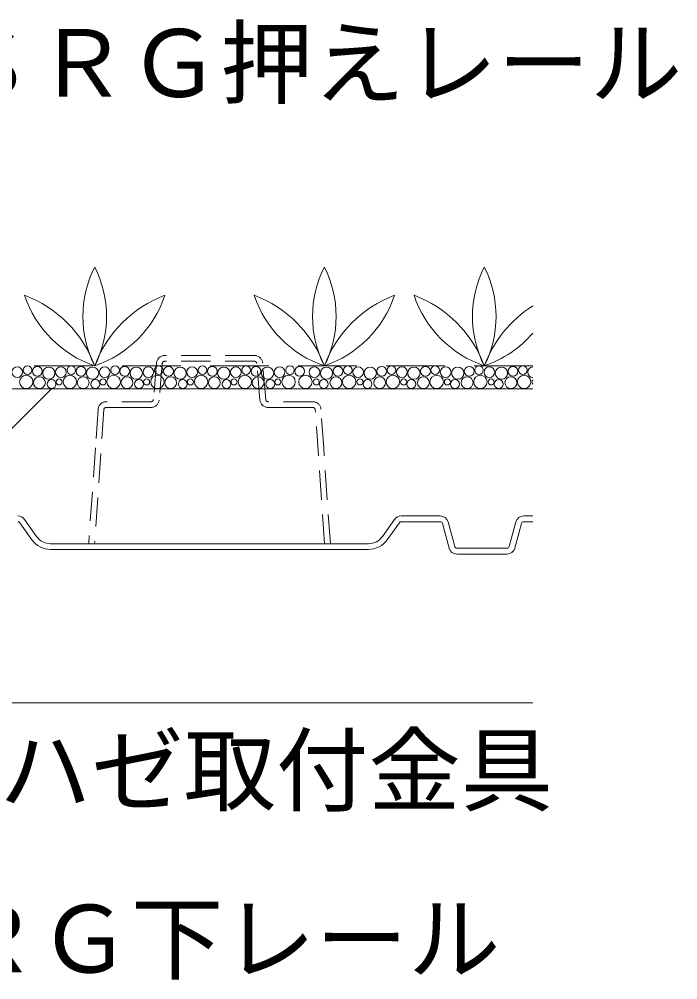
# Model space of a CAD drawing. Units: millimetres, scale not verified. Extents: x -3947 to 3947, y -2774 to 2774.
# Drawn here: x 1874.2 to 2159.5, y -178.2 to 237.8 of the extents above; entities that cross this region are included whole.
import ezdxf
from ezdxf.enums import TextEntityAlignment as Align

# ---------------------------------------------------------------- set-up
doc = ezdxf.new("R2010")
doc.units = ezdxf.units.MM
doc.header["$LTSCALE"] = 2
doc.linetypes.add('USER1', pattern=[19.05, 12.7, -6.35])
doc.linetypes.add('USER2', pattern=[9.525, 6.35, -3.175])
for name, color, linetype, lineweight in [('0-3_MOJI', 7, 'Continuous', 18), ('0-5_ecom', 7, 'Continuous', 9), ('0-6_KANAMONO', 4, 'Continuous', 18), ('0-8_GREEN', 7, 'Continuous', 9)]:
    doc.layers.add(name, color=color, linetype=linetype, lineweight=lineweight)
doc.styles.add('ＭＳ ゴシック', font='')
doc.styles.get('ＭＳ ゴシック').set_extended_font_data('MS Gothic')

msp = doc.modelspace()

# ---------------------------------------------------------------- linework, layer by layer
at = {"layer": '0-5_ecom', "linetype": 'USER2'}
for p, q in [((1976.142, 92.146), (1937.223, 92.146)), ((1933.736, 88.947), (1932.365, 73.06)), ((1936.226, 88.732), (1934.855, 72.845)), ((1976.142, 89.646), (1937.223, 89.646)), ((1978.509, 72.845), (1977.138, 88.732)), ((1981, 73.06), (1979.629, 88.947)), ((1931.368, 72.146), (1911.915, 72.146)), ((2001.449, 72.146), (1981.996, 72.146)), ((1910.918, 68.716), (1906.857, 10.646)), ((2006.507, 10.646), (2002.447, 68.716))]:
    msp.add_line(p, q, dxfattribs=at)
at = {"layer": '0-5_ecom', "color": 3, "linetype": 'USER1', "lineweight": 18}
msp.add_line((2096.682, 87.646), (1710.673, 87.646), dxfattribs=at)
at = {"layer": '0-5_ecom'}
for p, q in [((2096.682, 77.646), (1714.247, 77.646)), ((1888.274, 77.646), (1867.061, 56.433)), ((1876.521, 21.169), (1881.733, 13.811)), ((2031.631, 13.811), (2036.843, 21.169)), ((2039.699, 22.646), (2056.615, 22.646)), ((2092.75, 22.646), (2096.682, 22.646)), ((1879.693, 12.366), (1874.481, 19.724)), ((2038.883, 19.724), (2033.671, 12.366)), ((2056.615, 20.146), (2039.699, 20.146)), ((2060.438, 8.74), (2057.581, 19.405)), ((2059.996, 20.052), (2062.853, 9.387)), ((2086.511, 9.387), (2089.369, 20.052)), ((2091.784, 19.405), (2088.926, 8.74)), ((2096.682, 20.146), (2092.75, 20.146)), ((1887.853, 10.646), (2025.511, 10.646)), ((2063.819, 8.646), (2085.545, 8.646)), ((2025.511, 8.146), (1887.853, 8.146)), ((2085.545, 6.146), (2063.819, 6.146))]:
    msp.add_line(p, q, dxfattribs=at)
at = {"layer": '0-5_ecom', "linetype": 'USER2'}
for points in [[(1908.424, 68.89), (1907.253, 52.146), (1904.351, 10.646)], [(1931.368, 69.646), (1922.935, 69.646), (1911.915, 69.646)], [(2001.449, 69.646), (1990.43, 69.646), (1981.996, 69.646)], [(2009.014, 10.646), (2006.112, 52.146), (2004.941, 68.89)]]:
    msp.add_lwpolyline(points, dxfattribs=at)
at = {"layer": '0-5_ecom'}
for centre, radius in [((1877.87, 85.754), 1.865), ((1882.089, 85.315), 2.127), ((1896.812, 85.754), 1.865), ((1901.032, 85.315), 2.127), ((1915.755, 85.754), 1.865), ((1919.974, 85.315), 2.127), ((1934.698, 85.754), 1.865), ((1938.917, 85.315), 2.127), ((1953.641, 85.754), 1.865), ((1957.86, 85.315), 2.127), ((1972.583, 85.754), 1.865), ((1976.803, 85.315), 2.127), ((1991.526, 85.754), 1.865), ((1995.745, 85.315), 2.127), ((2012.333, 85.315), 2.127), ((2016.552, 85.754), 1.865), ((2031.276, 85.315), 2.127), ((2035.495, 85.754), 1.865), ((2050.218, 85.315), 2.127), ((2054.438, 85.754), 1.865), ((2069.161, 85.315), 2.127), ((2073.38, 85.754), 1.865), ((2088.104, 85.315), 2.127), ((2092.323, 85.754), 1.865), ((1873.365, 84.914), 2.322), ((1877.269, 80.732), 2.903), ((1887.085, 84.503), 2.658), ((1892.308, 84.914), 2.322), ((1896.211, 80.732), 2.903), ((1906.027, 84.503), 2.658), ((1911.25, 84.914), 2.322), ((1915.154, 80.732), 2.903), ((1924.97, 84.503), 2.658), ((1930.193, 84.914), 2.322), ((1934.097, 80.732), 2.903), ((1943.913, 84.503), 2.658), ((1949.136, 84.914), 2.322), ((1953.04, 80.732), 2.903), ((1962.856, 84.503), 2.658), ((1968.079, 84.914), 2.322), ((1971.982, 80.732), 2.903), ((1981.798, 84.503), 2.658), ((1987.021, 84.914), 2.322), ((1990.925, 80.732), 2.903), ((1998.211, 80.732), 2.903), ((2002.114, 84.914), 2.322), ((2007.337, 84.503), 2.658), ((2017.153, 80.732), 2.903), ((2021.057, 84.914), 2.322), ((2026.28, 84.503), 2.658), ((2036.096, 80.732), 2.903), ((2040, 84.914), 2.322), ((2045.223, 84.503), 2.658), ((2055.039, 80.732), 2.903), ((2058.942, 84.914), 2.322), ((2064.165, 84.503), 2.658), ((2073.982, 80.732), 2.903), ((2077.885, 84.914), 2.322), ((2083.108, 84.503), 2.658), ((2092.924, 80.732), 2.903), ((1883.004, 80.372), 2.579), ((1888.257, 79.771), 1.925), ((1891.548, 80.714), 1.311), ((1901.947, 80.372), 2.579), ((1907.2, 79.771), 1.925), ((1910.49, 80.714), 1.311), ((1920.89, 80.372), 2.579), ((1926.142, 79.771), 1.925), ((1929.433, 80.714), 1.311), ((1939.833, 80.372), 2.579), ((1945.085, 79.771), 1.925), ((1948.376, 80.714), 1.311), ((1958.775, 80.372), 2.579), ((1964.028, 79.771), 1.925), ((1967.319, 80.714), 1.311), ((1977.718, 80.372), 2.579), ((1982.971, 79.771), 1.925), ((1986.261, 80.714), 1.311), ((2002.874, 80.714), 1.311), ((2006.165, 79.771), 1.925), ((2011.417, 80.372), 2.579), ((2021.817, 80.714), 1.311), ((2025.108, 79.771), 1.925), ((2030.36, 80.372), 2.579), ((2040.76, 80.714), 1.311), ((2044.05, 79.771), 1.925), ((2049.303, 80.372), 2.579), ((2059.702, 80.714), 1.311), ((2062.993, 79.771), 1.925), ((2068.246, 80.372), 2.579), ((2078.645, 80.714), 1.311), ((2081.936, 79.771), 1.925), ((2087.188, 80.372), 2.579)]:
    msp.add_circle(centre, radius, dxfattribs=at)
at = {"layer": '0-5_ecom', "linetype": 'USER2'}
for centre, radius, start, end in [((1937.223, 88.646), 3.5, 90, 175.06815), ((1976.142, 88.646), 3.5, 4.93185, 90), ((1937.223, 88.646), 1, 90, 175.06819), ((1976.142, 88.646), 1, 4.93181, 90), ((1911.915, 68.646), 3.5, 90, 175.99999), ((1931.368, 73.146), 1, 270, 355.06815), ((1931.368, 73.146), 3.5, 270, 355.06819), ((1981.996, 73.146), 3.5, 184.93181, 270), ((1981.996, 73.146), 1, 184.93185, 270), ((2001.449, 68.646), 3.5, 4.00001, 90), ((1911.915, 68.646), 1, 90, 176), ((2001.449, 68.646), 1, 4, 90)]:
    msp.add_arc(centre, radius, start, end, dxfattribs=at)
at = {"layer": '0-5_ecom'}
for centre, radius, start, end in [((2096.828, 84.914), 2.322, 93.59308, 266.40692), ((2097.588, 80.714), 1.311, 133.69291, 226.30709), ((1873.665, 19.146), 3.5, 35.31126, 90), ((2039.699, 19.146), 3.5, 90, 144.68874), ((2056.615, 19.146), 3.5, 15.00004, 90), ((2092.75, 19.146), 3.5, 90, 164.99996), ((1873.665, 19.146), 1, 35.31121, 90), ((2039.699, 19.146), 1, 90, 144.68879), ((2056.615, 19.146), 1, 14.99997, 90), ((2092.75, 19.146), 1, 90, 165.00003), ((1887.853, 18.146), 7.5, 215.31126, 270), ((2025.511, 18.146), 7.5, 270, 324.68874), ((1887.853, 18.146), 10, 215.31121, 270), ((2025.511, 18.146), 10, 270, 324.68879), ((2063.819, 9.646), 3.5, 194.99997, 270), ((2063.819, 9.646), 1, 195.00004, 270), ((2085.545, 9.646), 1, 270, 344.99996), ((2085.545, 9.646), 3.5, 270, 345.00003)]:
    msp.add_arc(centre, radius, start, end, dxfattribs=at)
at = {"layer": '0-6_KANAMONO'}
msp.add_line((1296.682, -58.28), (2096.682, -58.28), dxfattribs=at)
at = {"layer": '0-8_GREEN'}
for centre, radius, start, end in [((1949.171, 109.039), 47.326, 153.12829, 206.87401), ((1864.741, 109.039), 47.326, 333.12599, 26.87171), ((2048.623, 109.039), 47.326, 153.12829, 206.87401), ((1964.193, 109.039), 47.326, 333.12599, 26.87171), ((2117.879, 109.039), 47.326, 153.12829, 206.87401), ((2033.449, 109.039), 47.326, 333.12599, 26.87171), ((1858.261, 69.67), 51.907, 20.26163, 69.3585), ((1922.704, 133.687), 48.659, 198.50209, 251.11695), ((1955.651, 69.67), 51.907, 110.6415, 159.73837), ((1891.208, 133.687), 48.659, 288.88305, 341.49791), ((1957.713, 69.67), 51.907, 20.26163, 69.3585), ((2022.156, 133.687), 48.659, 198.50209, 251.11695), ((1990.66, 133.687), 48.659, 288.88305, 341.49791), ((2055.103, 69.67), 51.907, 110.6415, 159.73837), ((2026.969, 69.67), 51.907, 20.26163, 69.3585), ((2091.412, 133.687), 48.659, 198.50209, 251.11695), ((2124.359, 69.67), 51.907, 122.2214, 159.73837), ((2059.916, 133.687), 48.659, 288.88305, 319.07714)]:
    msp.add_arc(centre, radius, start, end, dxfattribs=at)

# ---------------------------------------------------------------- texts
at = {"layer": '0-3_MOJI', "style": 'ＭＳ ゴシック'}
for s, p in [('ＳＲＧ押えレール', (1841.355, 195.387)), ('ハゼ取付金具', (1865.463, -110.953)), ('ＳＲＧ下レール', (1802.594, -183.875))]:
    msp.add_text(s, height=29.33, dxfattribs=at).set_placement(p, align=Align.BOTTOM_LEFT)

doc.saveas('drawing.dxf')
